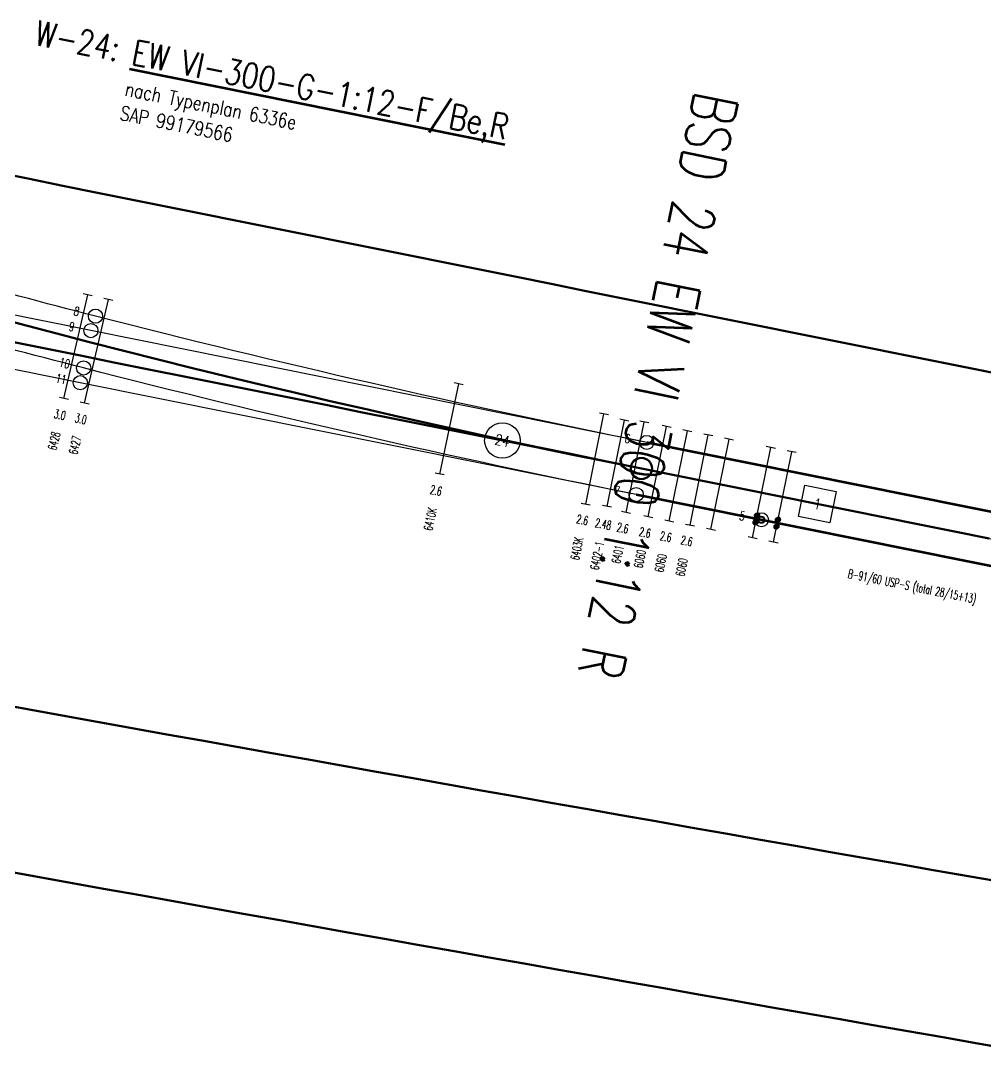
# Model space of a CAD drawing. Extents: x 2687065 to 2691361, y 1253360 to 1255888.
# Drawn here: x 2689691.88 to 2689719.09, y 1254823.04 to 1254852.06 of the extents above; entities that cross this region are included whole.
import ezdxf
from ezdxf.enums import TextEntityAlignment as Align

# ---------------------------------------------------------------- set-up
doc = ezdxf.new("R2010")
doc.units = 0
doc.header["$MEASUREMENT"] = 0
doc.linetypes.add('STRICHPUNKT', pattern=[1, 0.5, -0.25, 0, -0.25])
for name, color, linetype in [('A-GL-0024-_____', 1, 'STRICHPUNKT'), ('A-HS-0024-_____', 1, 'STRICHPUNKT'), ('A-N1-0024-_____', 1, 'STRICHPUNKT'), ('BS-TR-A-Gleisstrang-LinieGeometrie', 7, 'Continuous'), ('BS-TR-A-Weiche-Kurzbezeichnung', 7, 'Continuous'), ('BS-TR-A-Weiche-PunktGeometrie', 7, 'Continuous'), ('L-GL-0024-_____', 2, 'Continuous'), ('L-HS-0024-_____', 4, 'Continuous'), ('L-N1-0024-_____', 3, 'Continuous'), ('L-ST-0024-_____', 7, 'Continuous'), ('P-OF-0024-_____', 7, 'Continuous'), ('S-ON-0024-_____', 7, 'Continuous'), ('T-00', 7, 'Continuous'), ('T-SS-0024-_____', 7, 'Continuous'), ('T-ST', 7, 'Continuous'), ('T-WW-0024', 6, 'Continuous'), ('T-WW-0024-_____', 6, 'Continuous')]:
    doc.layers.add(name, color=color, linetype=linetype)
doc.layers.get('P-OF-0024-_____').off()
doc.styles.add('R6', font='simplex.shx', dxfattribs={"width": 0.6})
doc.styles.add('R7', font='simplex.shx', dxfattribs={"width": 0.7})
doc.styles.add('R8', font='simplex.shx', dxfattribs={"width": 0.8})
doc.styles.add('SUPPRIME', font='simplex.shx', dxfattribs={"width": 0.75})

# ---------------------------------------------------------------- blocks, each defined once
blk = doc.blocks.new('WeiVlpWeiBez')
at = {"lineweight": 80}
blk.add_line((0, 0), (0, 0), dxfattribs=at)
at = {"lineweight": 80, "style": 'R8', "width": 0.8}
blk.add_attdef('WVP_WNR1', text='', height=0.7, dxfattribs=at).set_placement((0, 0), align=Align.RIGHT)
blk.add_attdef('WVP_WBE1', (0, 0), '', height=0.7, dxfattribs=at)
at = {"color": 7, "style": 'R6', "width": 0.6}
blk.add_attdef('WVP_WNR2', text='', height=0.25, dxfattribs=at).set_placement((0, 0), align=Align.RIGHT)
for tag, p in [('WVP_WBE2', (0, 0)), ('WVP_WVPN', (0, -0.411))]:
    blk.add_attdef(tag, p, '', height=0.25, dxfattribs=at)
at = {"color": 7, "lineweight": 30, "style": 'R8', "width": 0.8}
for tag, p in [('WVP_WTPN', (0, -0.9)), ('WVP_WSAP', (0, -1.6)), ('WVP_WZUS', (0, -2.3)), ('WVP_WWV', (0, -3))]:
    blk.add_attdef(tag, p, '', height=0.4, dxfattribs=at)
blk = doc.blocks.new('WeiVlpWeiNum')
at = {"color": 7}
blk.add_circle((0, 0, 1), 0.5, dxfattribs=at)
at = {"color": 7, "style": 'R8', "width": 0.8}
blk.add_attdef('WEICHENNR', text='', height=0.3, dxfattribs=at).set_placement((0, 0), align=Align.MIDDLE)
blk = doc.blocks.new('WeiVlpSchwelleL')
at = {"color": 7}
for p, q in [((-0.5, -0.13), (-0.5, 0.13)), ((0.5, -0.13), (0.5, 0.13))]:
    blk.add_line(p, q, dxfattribs=at)
at = {"color": 0, "linetype": 'ByBlock', "lineweight": -2}
blk.add_line((-0.5, 0), (0.5, 0), dxfattribs=at)
at = {"style": 'R6', "width": 0.6}
blk.add_attdef('LAENGE', text='', height=0.25, rotation=90, dxfattribs=at).set_placement((-1.2297, 0.0071, 0), align=Align.MIDDLE)
at = {"style": 'R6', "width": 0.6, "flags": 1}
for tag, p in [('WVP-SKML', (-5, 0, 0)), ('WVP-SKMR', (3, 0, 0))]:
    blk.add_attdef(tag, text='', height=0.25, rotation=180, dxfattribs=at).set_placement(p, align=Align.MIDDLE_CENTER)
at = {"style": 'R6', "width": 0.6}
blk.add_attdef('BEZEICHNUNG', text='', height=0.25, rotation=180, dxfattribs=at).set_placement((-2.25, 0, 2), align=Align.MIDDLE_LEFT)
at = {"style": 'R6', "width": 0.6, "flags": 1}
blk.add_attdef('VERSCHIEBUNG', text='', height=0.25, rotation=180, dxfattribs=at).set_placement((-1.4702, 0, 2), align=Align.MIDDLE_LEFT)
for tag, p in [('VERKLINKS', (-0.875, 0, 0)), ('VERKRECHTS', (0.8611, -0.0001, 0))]:
    blk.add_attdef(tag, text='', height=0.25, rotation=180, dxfattribs=at).set_placement(p, align=Align.MIDDLE)
at = {"color": 1, "extrusion": (-1, -6.12323e-17, 1.22465e-16), "style": 'R6', "width": 0.6, "flags": 8}
blk.add_attdef('WVP-ANL', text='', height=0.25, rotation=270, dxfattribs=at).set_placement((0, 0, 0.5), align=Align.MIDDLE)
at = {"color": 1, "extrusion": (1, -1.60812e-16, 1.22465e-16), "style": 'R6', "width": 0.6, "flags": 8}
blk.add_attdef('WVP-ANR', text='', height=0.25, rotation=270, dxfattribs=at).set_placement((0, 0, 0.5), align=Align.MIDDLE)
blk = doc.blocks.new('st_Norm_a')
at = {"color": 0, "linetype": 'ByBlock', "lineweight": -2}
blk.add_circle((0, 0, 1), 0.2, dxfattribs=at)
at = {"layer": 'T-ST', "color": 0, "linetype": 'ByBlock', "lineweight": -2, "style": 'R7', "width": 0.7}
blk.add_attdef('WVP-STNR', text='', height=0.25, dxfattribs=at).set_placement((0.55, 0), align=Align.MIDDLE)
blk = doc.blocks.new('st_Isol6_a')
at = {"color": 0, "linetype": 'ByBlock', "lineweight": -2}
for radius in [0.2, 0.1, 0.08]:
    blk.add_circle((0, 0, 1), radius, dxfattribs=at)
at = {"layer": 'T-ST', "color": 0, "linetype": 'ByBlock', "lineweight": -2, "style": 'R7', "width": 0.7, "flags": 8}
blk.add_attdef('WVP-STNR', text='', height=0.25, dxfattribs=at).set_placement((0.55, 0), align=Align.MIDDLE)
blk = doc.blocks.new('VisualisierungSpannklemmeGelb')
at = {"linetype": 'ByBlock', "lineweight": -2}
h = blk.add_hatch(dxfattribs=at)
h.set_pattern_fill('ANSI31', color=0, scale=0.005, style=0)
h.set_pattern_definition([(45, (-0.0965, 2e-15), (-0.0004419417, 0.0004419417), [])])
h.paths.add_polyline_path([(-0.0215, 0, 1), (-0.1715, 0, 1)])
h = blk.add_hatch(dxfattribs=at)
h.set_pattern_fill('ANSI31', color=0, scale=0.005, style=0)
h.set_pattern_definition([(45, (0.0965, 2e-15), (-0.0004419417, 0.0004419417), [])])
h.paths.add_polyline_path([(0.1715, 0, 1), (0.0215, 0, 1)])
blk = doc.blocks.new('pla_Bef-WsSkl1K')
blk.add_lwpolyline([(-0.1, -0.1), (0.1, -0.1), (0.1, 0.1), (-0.1, 0.1)], close=True)
at = {"layer": 'T-00'}
blk.add_blockref('VisualisierungSpannklemmeGelb', (0, 0), dxfattribs=at)
at = {"style": 'R7', "width": 0.7}
blk.add_attdef('WVP-PLNR', text='', height=0.2, dxfattribs=at).set_placement((0, 0), align=Align.MIDDLE_LEFT)
at = {"style": 'R7', "width": 0.7, "flags": 1}
for tag, p in [('WVP-PLDI', (0.44, -0.2)), ('WVP-PLSP', (0.477, -0.4)), ('WVP-PLFK', (0.471, -0.6))]:
    blk.add_attdef(tag, text='', height=0.2, dxfattribs=at).set_placement(p, align=Align.MIDDLE)
blk = doc.blocks.new('weivlp_JochNummer')
at = {"color": 1}
blk.add_3dface([(-0.45, 0.45, 1), (0.45, 0.45, 1), (0.45, -0.45, 1), (-0.45, -0.45, 1)], dxfattribs=at)
at = {"color": 7, "style": 'R8', "width": 0.8}
blk.add_attdef('JOCHNR', text='', height=0.3, dxfattribs=at).set_placement((0, 0), align=Align.MIDDLE)

msp = doc.modelspace()

# ---------------------------------------------------------------- linework, layer by layer
at = {"layer": 'A-GL-0024-_____', "elevation": 454.8, "flags": 128}
msp.add_lwpolyline([(2689709.389, 1254839.427), (2689750.259, 1254831.199)], dxfattribs=at)
at = {"layer": 'A-HS-0024-_____', "elevation": 454.8, "flags": 128}
msp.add_lwpolyline([(2689709.389, 1254839.427), (2689676.769, 1254845.995)], dxfattribs=at)
at = {"layer": 'A-N1-0024-_____', "elevation": 454.8, "flags": 128}
msp.add_lwpolyline([(2689709.389, 1254839.427, -0.020788), (2689685.17, 1254845.361), (2689677.18, 1254847.674)], format="xyb", dxfattribs=at)
at = {"layer": 'BS-TR-A-Gleisstrang-LinieGeometrie', "color": 2, "lineweight": 50, "true_color": 0xffff00}
for points in [[(2689691.104, 1254847.802, 454.756), (2689692.088, 1254847.603, 454.754), (2689693.072, 1254847.405, 454.752), (2689694.056, 1254847.207, 454.749), (2689695.04, 1254847.009, 454.747), (2689696.024, 1254846.811, 454.745), (2689697.008, 1254846.613, 454.742), (2689697.992, 1254846.415, 454.74), (2689698.976, 1254846.217, 454.738), (2689699.96, 1254846.018, 454.735), (2689700.944, 1254845.82, 454.733), (2689701.928, 1254845.622, 454.731), (2689702.912, 1254845.424, 454.729), (2689703.896, 1254845.226, 454.728), (2689704.88, 1254845.028, 454.728), (2689705.864, 1254844.83, 454.727), (2689706.848, 1254844.632, 454.726), (2689707.832, 1254844.433, 454.726), (2689708.816, 1254844.235, 454.725), (2689709.8, 1254844.037, 454.724), (2689710.784, 1254843.839, 454.724), (2689711.768, 1254843.641, 454.723), (2689712.752, 1254843.443, 454.722), (2689713.736, 1254843.245, 454.722), (2689714.72, 1254843.047, 454.721), (2689715.704, 1254842.848, 454.721), (2689716.688, 1254842.65, 454.72), (2689717.672, 1254842.452, 454.719), (2689718.656, 1254842.254, 454.719), (2689719.64, 1254842.056, 454.718)], [(2689709.389, 1254839.428, 454.8), (2689708.411, 1254839.626, 454.8), (2689707.434, 1254839.828, 454.8), (2689706.458, 1254840.033, 454.8), (2689705.482, 1254840.241, 454.8), (2689704.507, 1254840.453, 454.8), (2689703.533, 1254840.668, 454.8), (2689702.559, 1254840.886, 454.8), (2689701.586, 1254841.107, 454.8), (2689700.614, 1254841.331, 454.8), (2689699.643, 1254841.559, 454.8), (2689698.672, 1254841.79, 454.8), (2689697.703, 1254842.024, 454.8), (2689696.734, 1254842.262, 454.8), (2689695.765, 1254842.502, 454.8), (2689694.798, 1254842.746, 454.8), (2689693.831, 1254842.993, 454.8), (2689692.866, 1254843.243, 454.8), (2689691.901, 1254843.497, 454.8), (2689690.937, 1254843.754, 454.8)], [(2689691.597, 1254843.01, 454.8), (2689692.585, 1254842.811, 454.8), (2689693.573, 1254842.612, 454.8), (2689694.562, 1254842.413, 454.8), (2689695.55, 1254842.214, 454.8), (2689696.539, 1254842.015, 454.8), (2689697.527, 1254841.816, 454.8), (2689698.516, 1254841.617, 454.8), (2689699.504, 1254841.418, 454.8), (2689700.493, 1254841.219, 454.8), (2689701.481, 1254841.02, 454.8), (2689702.47, 1254840.821, 454.8), (2689703.458, 1254840.622, 454.8), (2689704.447, 1254840.423, 454.8), (2689705.435, 1254840.224, 454.8), (2689706.423, 1254840.025, 454.8), (2689707.412, 1254839.826, 454.8), (2689708.4, 1254839.627, 454.8), (2689709.389, 1254839.428, 454.8)], [(2689709.389, 1254839.428, 454.8), (2689710.369, 1254839.23, 454.8), (2689711.35, 1254839.033, 454.8), (2689712.33, 1254838.835, 454.8), (2689713.311, 1254838.638, 454.8), (2689714.291, 1254838.44, 454.8), (2689715.272, 1254838.243, 454.8), (2689716.252, 1254838.046, 454.8), (2689717.233, 1254837.848, 454.8), (2689718.213, 1254837.651, 454.8), (2689719.193, 1254837.453, 454.8)], [(2689691.09, 1254832.814, 454.8), (2689692.074, 1254832.637, 454.8), (2689693.058, 1254832.46, 454.8), (2689694.042, 1254832.283, 454.8), (2689695.026, 1254832.106, 454.8), (2689696.01, 1254831.929, 454.8), (2689696.995, 1254831.753, 454.8), (2689697.979, 1254831.577, 454.8), (2689698.963, 1254831.401, 454.8), (2689699.947, 1254831.225, 454.8), (2689700.932, 1254831.049, 454.8), (2689701.916, 1254830.874, 454.8), (2689702.9, 1254830.699, 454.8), (2689703.885, 1254830.524, 454.8), (2689704.869, 1254830.349, 454.8), (2689705.854, 1254830.174, 454.8), (2689706.838, 1254830, 454.8), (2689707.823, 1254829.825, 454.8), (2689708.808, 1254829.651, 454.8), (2689709.792, 1254829.478, 454.8), (2689710.777, 1254829.304, 454.8), (2689711.762, 1254829.13, 454.8), (2689712.746, 1254828.957, 454.8), (2689713.731, 1254828.784, 454.8), (2689714.716, 1254828.611, 454.8), (2689715.701, 1254828.439, 454.8), (2689716.686, 1254828.266, 454.8), (2689717.671, 1254828.094, 454.8), (2689718.656, 1254827.922, 454.8), (2689719.641, 1254827.75, 454.8)], [(2689691.329, 1254828.097, 454.8), (2689692.312, 1254827.92, 454.8), (2689693.295, 1254827.743, 454.8), (2689694.279, 1254827.567, 454.8), (2689695.262, 1254827.39, 454.8), (2689696.245, 1254827.214, 454.8), (2689697.229, 1254827.038, 454.8), (2689698.212, 1254826.862, 454.8), (2689699.196, 1254826.686, 454.8), (2689700.179, 1254826.511, 454.8), (2689701.163, 1254826.336, 454.8), (2689702.146, 1254826.161, 454.8), (2689703.13, 1254825.986, 454.8), (2689704.113, 1254825.811, 454.8), (2689705.097, 1254825.637, 454.8), (2689706.081, 1254825.462, 454.8), (2689707.064, 1254825.288, 454.8), (2689708.048, 1254825.114, 454.8), (2689709.032, 1254824.941, 454.8), (2689710.016, 1254824.767, 454.8), (2689711, 1254824.594, 454.8), (2689711.983, 1254824.421, 454.8), (2689712.967, 1254824.248, 454.8), (2689713.951, 1254824.075, 454.8), (2689714.935, 1254823.903, 454.8), (2689715.919, 1254823.73, 454.8), (2689716.903, 1254823.558, 454.8), (2689717.888, 1254823.386, 454.8), (2689718.872, 1254823.214, 454.8), (2689719.856, 1254823.043, 454.8)]]:
    msp.add_polyline3d(points, dxfattribs=at)
at = {"layer": 'BS-TR-A-Weiche-PunktGeometrie', "color": 2, "lineweight": 50, "true_color": 0xffff00}
msp.add_circle((2689709.389, 1254839.428, 454.8), 0.3, dxfattribs=at)
at = {"layer": 'L-GL-0024-_____', "lineweight": 70, "const_width": 0.07, "elevation": 454.8, "flags": 128}
for points in [[(2689709.537, 1254840.163), (2689720.331, 1254837.99)], [(2689709.241, 1254838.692), (2689720.035, 1254836.519)]]:
    msp.add_lwpolyline(points, dxfattribs=at)
at = {"layer": 'L-HS-0024-_____', "elevation": 454.8, "flags": 128}
for points in [[(2689693.866, 1254843.318), (2689684.805, 1254845.142)], [(2689693.566, 1254841.848), (2689684.447, 1254843.684)], [(2689709.537, 1254840.163), (2689693.866, 1254843.318)], [(2689709.241, 1254838.692), (2689693.566, 1254841.848)]]:
    msp.add_lwpolyline(points, dxfattribs=at)
at = {"layer": 'L-N1-0024-_____', "elevation": 454.8, "flags": 128}
for points in [[(2689693.996, 1254843.725, -0.007464), (2689685.379, 1254846.081), (2689685.057, 1254846.175)], [(2689693.66, 1254842.263, -0.007497), (2689684.962, 1254844.64), (2689684.7, 1254844.716)], [(2689709.537, 1254840.163, -0.013322), (2689693.996, 1254843.725, -0.013322)], [(2689709.241, 1254838.692, -0.01329), (2689693.66, 1254842.263, -0.01329)]]:
    msp.add_lwpolyline(points, format="xyb", dxfattribs=at)

# ---------------------------------------------------------------- block references
at = {"layer": 'L-ST-0024-_____', "color": 7}
ref = msp.add_blockref('st_Norm_a', (2689693.996, 1254843.725, 454.8), dxfattribs=dict(at, rotation=165.5629009927379))
ref.add_attrib('WVP-STNR', '8', dxfattribs={"layer": 'T-ST', "color": 0, "linetype": 'ByBlock', "lineweight": -2, "height": 0.25, "rotation": 345.5629, "style": 'R7', "width": 0.7}).set_placement((2689693.464, 1254843.862, 454.8), align=Align.MIDDLE)
ref = msp.add_blockref('st_Norm_a', (2689693.866, 1254843.318, 454.8), dxfattribs=dict(at, rotation=168.6159446689438))
ref.add_attrib('WVP-STNR', '9', dxfattribs={"layer": 'T-ST', "color": 0, "linetype": 'ByBlock', "lineweight": -2, "height": 0.25, "rotation": 348.6159, "style": 'R7', "width": 0.7}).set_placement((2689693.327, 1254843.427, 454.8), align=Align.MIDDLE)
ref = msp.add_blockref('st_Norm_a', (2689693.66, 1254842.263, 454.8), dxfattribs=dict(at, rotation=165.5703959370213))
ref.add_attrib('WVP-STNR', '10', dxfattribs={"layer": 'T-ST', "color": 0, "linetype": 'ByBlock', "lineweight": -2, "height": 0.25, "rotation": 345.5704, "style": 'R7', "width": 0.7}).set_placement((2689693.128, 1254842.4, 454.8), align=Align.MIDDLE)
ref = msp.add_blockref('st_Norm_a', (2689693.566, 1254841.848, 454.8), dxfattribs=dict(at, rotation=168.6159446689438))
ref.add_attrib('WVP-STNR', '11', dxfattribs={"layer": 'T-ST', "color": 0, "linetype": 'ByBlock', "lineweight": -2, "height": 0.25, "rotation": 348.6159, "style": 'R7', "width": 0.7}).set_placement((2689693.027, 1254841.957, 454.8), align=Align.MIDDLE)
ref = msp.add_blockref('st_Norm_a', (2689709.537, 1254840.163, 454.8), dxfattribs=dict(at, rotation=168.6159446689438))
ref.add_attrib('WVP-STNR', '6', dxfattribs={"layer": 'T-ST', "color": 0, "linetype": 'ByBlock', "lineweight": -2, "height": 0.25, "rotation": 348.6159, "style": 'R7', "width": 0.7}).set_placement((2689708.998, 1254840.271, 454.8), align=Align.MIDDLE)
ref = msp.add_blockref('st_Norm_a', (2689709.241, 1254838.692, 454.8), dxfattribs=dict(at, rotation=168.6159446689438))
ref.add_attrib('WVP-STNR', '7', dxfattribs={"layer": 'T-ST', "color": 0, "linetype": 'ByBlock', "lineweight": -2, "height": 0.25, "rotation": 348.6159, "style": 'R7', "width": 0.7}).set_placement((2689708.702, 1254838.801, 454.8), align=Align.MIDDLE)
ref = msp.add_blockref('st_Isol6_a', (2689712.771, 1254837.982, 454.8), dxfattribs=dict(at, rotation=168.6159446689438))
ref.add_attrib('WVP-STNR', '5', dxfattribs={"layer": 'T-ST', "color": 0, "linetype": 'ByBlock', "lineweight": -2, "height": 0.25, "rotation": 348.6159, "style": 'R7', "width": 0.7}).set_placement((2689712.231, 1254838.09, 454.8), align=Align.MIDDLE)
at = {"layer": 'P-OF-0024-_____', "rotation": 258.6159446689438}
for p in [(2689712.633, 1254838.006, 454.8), (2689713.221, 1254837.887, 454.8)]:
    msp.add_blockref('pla_Bef-WsSkl1K', p, dxfattribs=at)
at = {"layer": 'S-ON-0024-_____'}
ref = msp.add_blockref('WeiVlpSchwelleL', (2689693.44, 1254842.865, 454.8), dxfattribs=dict(at, xscale=3, rotation=77.08188038731045))
ref.add_attrib('BEZEICHNUNG', '6428', dxfattribs={"layer": 'T-SS-0024-_____', "height": 0.25, "rotation": 77.0819, "style": 'R6', "width": 0.6}).set_placement((2689692.887, 1254840.455, 454.8), align=Align.MIDDLE_RIGHT)
ref.add_attrib('LAENGE', '3.0', dxfattribs={"layer": 'T-SS-0024-_____', "height": 0.25, "rotation": 347.0819, "style": 'R6', "oblique": 360, "width": 0.6}).set_placement((2689692.993, 1254840.944, 454.8), align=Align.MIDDLE)
ref = msp.add_blockref('WeiVlpSchwelleL', (2689694.025, 1254842.731, 454.8), dxfattribs=dict(at, xscale=3, rotation=77.08183674873288))
ref.add_attrib('BEZEICHNUNG', '6427', dxfattribs={"layer": 'T-SS-0024-_____', "height": 0.25, "rotation": 77.0818, "style": 'R6', "width": 0.6}).set_placement((2689693.476, 1254840.336, 454.8), align=Align.MIDDLE_RIGHT)
ref.add_attrib('LAENGE', '3.0', dxfattribs={"layer": 'T-SS-0024-_____', "height": 0.25, "rotation": 347.0818, "style": 'R6', "oblique": 360, "width": 0.6}).set_placement((2689693.582, 1254840.826, 454.8), align=Align.MIDDLE)
ref = msp.add_blockref('WeiVlpSchwelleL', (2689703.97, 1254840.545, 454.8), dxfattribs=dict(at, xscale=2.6, rotation=78.12417736617381))
ref.add_attrib('BEZEICHNUNG', '6410K', dxfattribs={"layer": 'T-SS-0024-_____', "height": 0.25, "rotation": 78.1242, "style": 'R6', "width": 0.6}).set_placement((2689703.502, 1254838.318, 454.8), align=Align.MIDDLE_RIGHT)
ref.add_attrib('LAENGE', '2.6', dxfattribs={"layer": 'T-SS-0024-_____', "height": 0.25, "rotation": 348.1242, "style": 'R6', "width": 0.6}).set_placement((2689703.598, 1254838.808, 454.8), align=Align.MIDDLE)
ref = msp.add_blockref('WeiVlpSchwelleL', (2689708.076, 1254839.693, 454.8), dxfattribs=dict(at, xscale=2.6, rotation=78.615825477324))
ref.add_attrib('BEZEICHNUNG', '6403K', dxfattribs={"layer": 'T-SS-0024-_____', "height": 0.25, "rotation": 78.6158, "style": 'R6', "width": 0.6}).set_placement((2689707.632, 1254837.486, 454.8), align=Align.MIDDLE_RIGHT)
ref.add_attrib('LAENGE', '2.6', dxfattribs={"layer": 'T-SS-0024-_____', "height": 0.25, "rotation": 348.6158, "style": 'R6', "width": 0.6}).set_placement((2689707.724, 1254837.978, 454.8), align=Align.MIDDLE)
ref = msp.add_blockref('WeiVlpSchwelleL', (2689708.664, 1254839.574, 454.8), dxfattribs=dict(at, xscale=2.48, rotation=78.61596739718))
ref.add_attrib('BEZEICHNUNG', '6402-1', dxfattribs={"layer": 'T-SS-0024-_____', "height": 0.25, "rotation": 78.616, "style": 'R6', "width": 0.6}).set_placement((2689708.22, 1254837.368, 454.8), align=Align.MIDDLE_RIGHT)
ref.add_attrib('LAENGE', '2.48', dxfattribs={"layer": 'T-SS-0024-_____', "height": 0.25, "rotation": 348.616, "style": 'R6', "width": 0.6}).set_placement((2689708.312, 1254837.859, 454.8), align=Align.MIDDLE)
ref = msp.add_blockref('WeiVlpSchwelleL', (2689709.213, 1254839.463, 454.8), dxfattribs=dict(at, xscale=2.6, rotation=78.61599577271046))
ref.add_attrib('BEZEICHNUNG', '6401', dxfattribs={"layer": 'T-SS-0024-_____', "height": 0.25, "rotation": 78.616, "style": 'R6', "width": 0.6}).set_placement((2689708.769, 1254837.257, 454.8), align=Align.MIDDLE_RIGHT)
ref.add_attrib('LAENGE', '2.6', dxfattribs={"layer": 'T-SS-0024-_____', "height": 0.25, "rotation": 348.616, "style": 'R6', "width": 0.6}).set_placement((2689708.861, 1254837.749, 454.8), align=Align.MIDDLE)
ref = msp.add_blockref('WeiVlpSchwelleL', (2689709.84, 1254839.337, 454.8), dxfattribs=dict(at, xscale=2.6, rotation=78.61594466894381))
ref.add_attrib('BEZEICHNUNG', '6060', dxfattribs={"layer": 'T-SS-0024-_____', "height": 0.25, "rotation": 78.6159, "style": 'R6', "width": 0.6}).set_placement((2689709.396, 1254837.131, 454.8), align=Align.MIDDLE_RIGHT)
ref.add_attrib('LAENGE', '2.6', dxfattribs={"layer": 'T-SS-0024-_____', "height": 0.25, "rotation": 348.6159, "style": 'R6', "width": 0.6}).set_placement((2689709.489, 1254837.622, 454.8), align=Align.MIDDLE)
ref = msp.add_blockref('WeiVlpSchwelleL', (2689710.429, 1254839.218, 454.8), dxfattribs=dict(at, xscale=2.6, rotation=78.61594466894381))
ref.add_attrib('BEZEICHNUNG', '6060', dxfattribs={"layer": 'T-SS-0024-_____', "height": 0.25, "rotation": 78.6159, "style": 'R6', "width": 0.6}).set_placement((2689709.984, 1254837.012, 454.8), align=Align.MIDDLE_RIGHT)
ref.add_attrib('LAENGE', '2.6', dxfattribs={"layer": 'T-SS-0024-_____', "height": 0.25, "rotation": 348.6159, "style": 'R6', "width": 0.6}).set_placement((2689710.077, 1254837.504, 454.8), align=Align.MIDDLE)
ref = msp.add_blockref('WeiVlpSchwelleL', (2689711.017, 1254839.1, 454.8), dxfattribs=dict(at, xscale=2.6, rotation=78.61594466894381))
ref.add_attrib('BEZEICHNUNG', '6060', dxfattribs={"layer": 'T-SS-0024-_____', "height": 0.25, "rotation": 78.6159, "style": 'R6', "width": 0.6}).set_placement((2689710.573, 1254836.894, 454.8), align=Align.MIDDLE_RIGHT)
ref.add_attrib('LAENGE', '2.6', dxfattribs={"layer": 'T-SS-0024-_____', "height": 0.25, "rotation": 348.6159, "style": 'R6', "width": 0.6}).set_placement((2689710.665, 1254837.385, 454.8), align=Align.MIDDLE)
ref = msp.add_blockref('WeiVlpSchwelleL', (2689711.605, 1254838.981, 454.8), dxfattribs=dict(at, xscale=2.600000000000001, rotation=78.61600105808263))
ref.add_attrib('BEZEICHNUNG', 'B-91/60 USP-S (total 28/15+13)', dxfattribs={"layer": 'T-SS-0024-_____', "height": 0.25, "rotation": 348.616, "style": 'R6', "width": 0.6}).set_placement((2689715.221, 1254836.468, 454.8), align=Align.MIDDLE_LEFT)
at = {"layer": 'S-ON-0024-_____', "xscale": 2.600000000000001, "rotation": 78.61600105808263}
for p in [(2689712.781, 1254838.745, 454.8), (2689713.369, 1254838.626, 454.8)]:
    msp.add_blockref('WeiVlpSchwelleL', p, dxfattribs=at)
at = {"layer": 'T-WW-0024', "rotation": 348.6159446689438}
msp.add_blockref('weivlp_JochNummer', (2689714.35, 1254838.429, 454.8), dxfattribs=at).add_auto_attribs({'JOCHNR': '1'})
at = {"layer": 'T-WW-0024-_____', "rotation": 348.6159446689438}
for name, p, values in [('WeiVlpWeiBez', (2689694.978, 1254850.835, 454.8), {'WVP_WNR1': 'W-24: ', 'WVP_WBE1': '%%uEW VI-300-G-1:12-F/Be,R%%u', 'WVP_WTPN': 'nach Typenplan 6336e', 'WVP_WSAP': 'SAP 99179566'}), ('WeiVlpWeiNum', (2689705.468, 1254840.217, 454.8), {'WEICHENNR': '24'})]:
    msp.add_blockref(name, p, dxfattribs=at).add_auto_attribs(values)

# ---------------------------------------------------------------- texts
at = {"layer": 'BS-TR-A-Weiche-Kurzbezeichnung', "color": 2, "lineweight": 50, "true_color": 0xffff00, "style": 'SUPPRIME', "width": 0.75}
msp.add_text('BSD 24 EW VI 300 1:12 R', height=1.25, rotation=258.6158, dxfattribs=at).set_placement((2689710.904, 1254850.12, 454.8))

doc.saveas('drawing.dxf')
